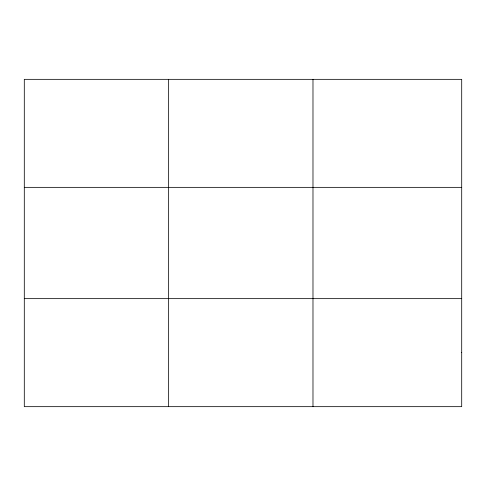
<?xml version="1.0" encoding="UTF-8"?>
<svg xmlns="http://www.w3.org/2000/svg" width="486" height="486" viewBox="0 0 486 486"><rect width="100%" height="100%" fill="white"/><g stroke="black" fill="none" stroke-linecap="round" stroke-linejoin="round"><path stroke-width="0.73" d="M168.642 79.34L168.642 406.661M312.984 79.34L312.984 406.661M24.3 187.353L461.7 187.353M24.3 298.647L461.7 298.647M461.7 352.654L461.7 406.661L24.3 406.661L24.3 79.34L461.7 79.34L461.7 352.654"/></g></svg>
